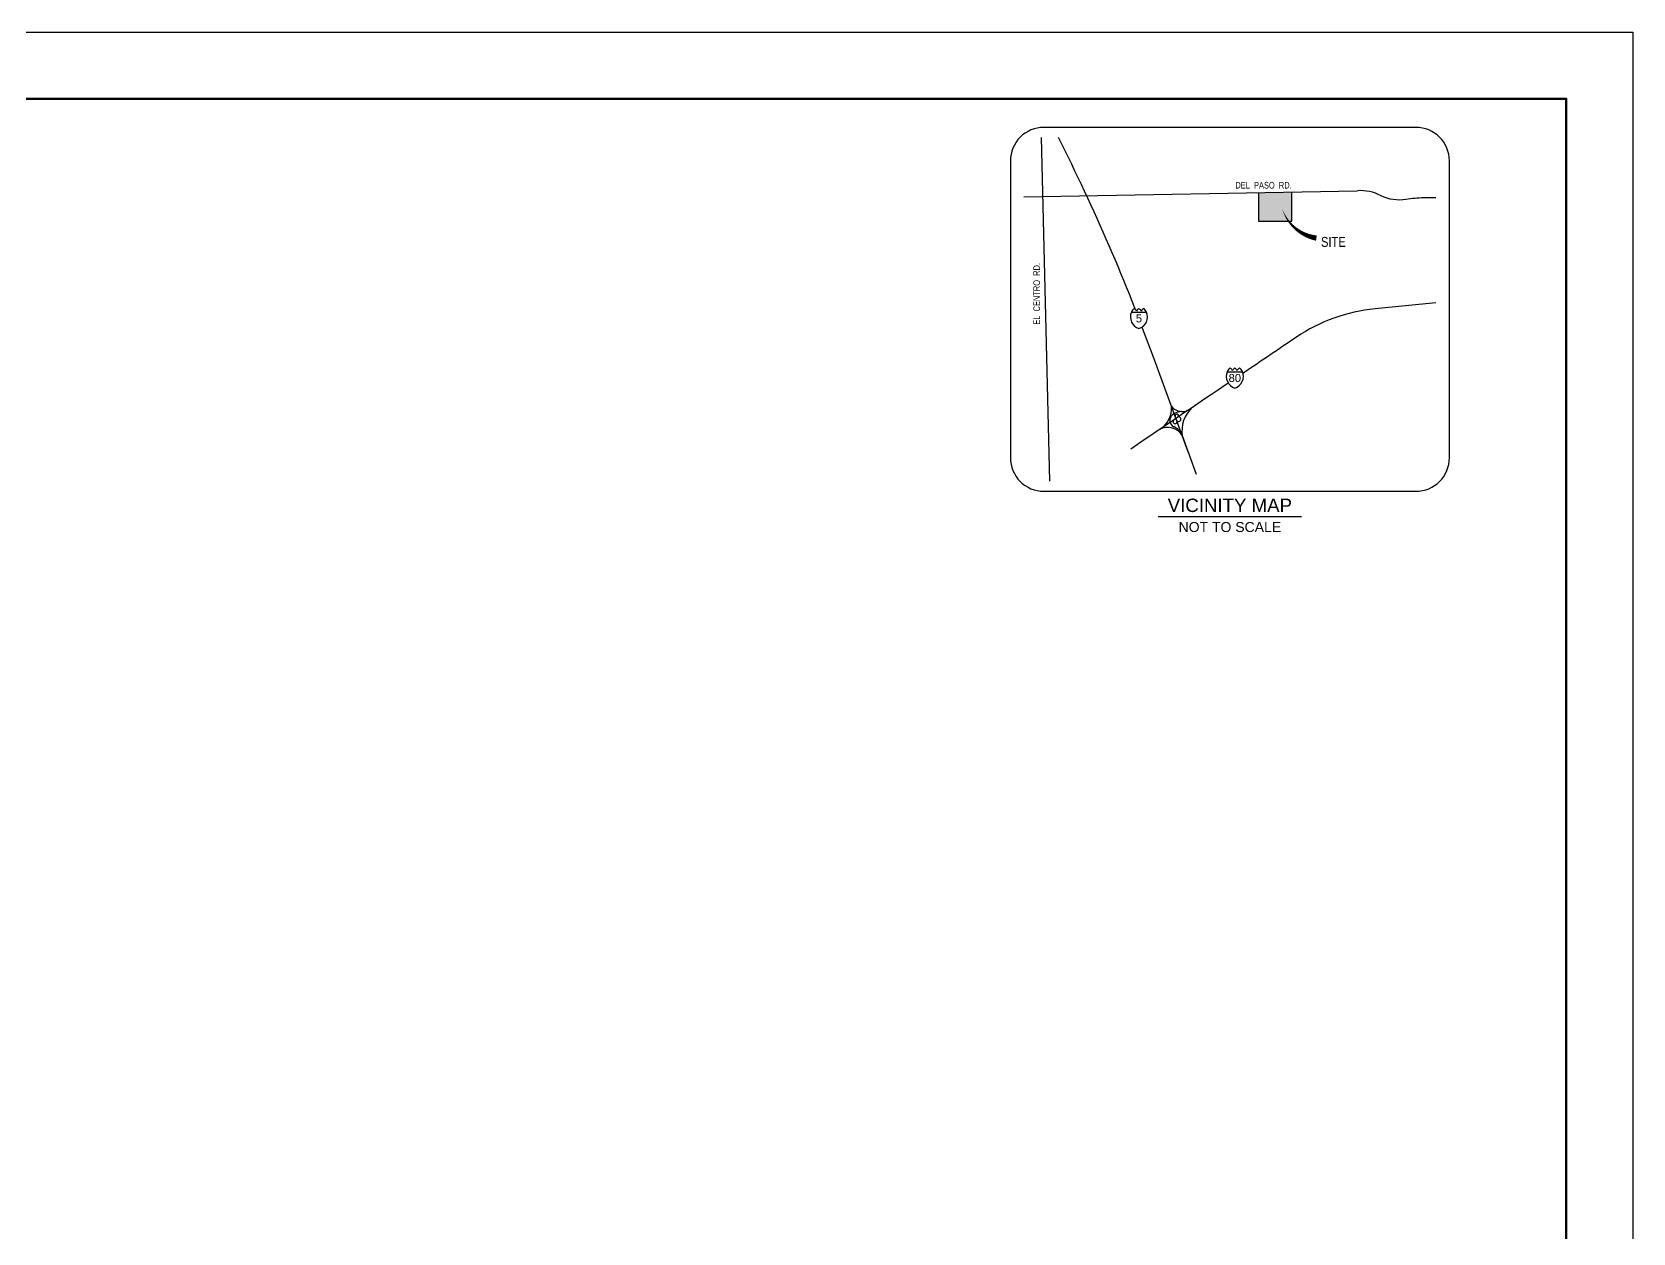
# Paper-space layout 'Topo 36X48' of a CAD drawing. Header units: feet, sheet in inches. Extents: x 0 to 48, y 0 to 36.
# Drawn here: x 24 to 48, y 18 to 36 of the extents above; entities that cross this region are included whole.
import ezdxf
from ezdxf.enums import TextEntityAlignment as Align

# ---------------------------------------------------------------- set-up
doc = ezdxf.new("R2010")
doc.units = ezdxf.units.FT
doc.header["$MEASUREMENT"] = 0
doc.set_wipeout_variables(frame=1)
doc.layers.get('0').update_dxf_attribs({"color": 253})
doc.layers.get('Defpoints').update_dxf_attribs({"color": 253})
for name, color, linetype, lineweight in [('V-ANNO-TTLB-ATRB-', 253, 'Continuous', 25), ('V-ANNO-TTLB-HVY-', 253, 'Continuous', 80), ('V-DETL-VMAP-', 253, 'Continuous', 25), ('V-DETL-VMAP-ANNO-', 253, 'Continuous', 25), ('V-DETL-VMAP-HTCH-', 253, 'Continuous', 25)]:
    doc.layers.add(name, color=color, linetype=linetype, lineweight=lineweight)
doc.styles.add('CG-Symbol', font='arial.ttf', dxfattribs={"width": 0.8, "height": 0.09375})
doc.styles.add('NCS1', font='arial.ttf', dxfattribs={"width": 0.8, "height": 0.09375})

# ---------------------------------------------------------------- blocks, each defined once
blk = doc.blocks.new('Interstate Number')
at = {"color": 0}
blk.add_wipeout([(-0.07, 0.152), (-0.069, 0.151), (-0.067, 0.15), (-0.066, 0.149), (-0.064, 0.147), (-0.062, 0.145), (-0.06, 0.144), (-0.059, 0.143), (-0.058, 0.142), (-0.056, 0.14), (-0.055, 0.139), (-0.052, 0.137), (-0.051, 0.135), (-0.049, 0.134), (-0.048, 0.132), (-0.046, 0.13), (-0.044, 0.128), (-0.043, 0.126), (-0.041, 0.124), (-0.04, 0.122), (-0.039, 0.121), (-0.037, 0.119), (-0.036, 0.117), (-0.035, 0.115), (-0.034, 0.117), (-0.033, 0.119), (-0.031, 0.121), (-0.03, 0.123), (-0.028, 0.125), (-0.026, 0.128), (-0.023, 0.131), (-0.02, 0.135), (-0.018, 0.137), (-0.015, 0.139), (-0.014, 0.14), (-0.013, 0.142), (-0.01, 0.144), (-0.007, 0.146), (-0.004, 0.149), (-0.002, 0.151), (-0.001, 0.151), (0, 0.152), (0, 0.151), (0.003, 0.149), (0.005, 0.147), (0.008, 0.145), (0.01, 0.144), (0.011, 0.142), (0.013, 0.141), (0.017, 0.137), (0.02, 0.134), (0.022, 0.131), (0.025, 0.129), (0.027, 0.126), (0.029, 0.123), (0.031, 0.12), (0.033, 0.118), (0.034, 0.116), (0.034, 0.115), (0.036, 0.118), (0.037, 0.12), (0.04, 0.123), (0.042, 0.126), (0.044, 0.129), (0.047, 0.132), (0.049, 0.134), (0.051, 0.136), (0.053, 0.138), (0.056, 0.141), (0.059, 0.143), (0.061, 0.145), (0.064, 0.148), (0.066, 0.15), (0.068, 0.151), (0.069, 0.152), (0.071, 0.15), (0.073, 0.149), (0.075, 0.147), (0.077, 0.145), (0.08, 0.143), (0.082, 0.141), (0.084, 0.139), (0.086, 0.137), (0.089, 0.135), (0.091, 0.132), (0.093, 0.129), (0.095, 0.127), (0.097, 0.125), (0.098, 0.123), (0.1, 0.121), (0.101, 0.119), (0.103, 0.117), (0.104, 0.116), (0.105, 0.114), (0.107, 0.111), (0.109, 0.108), (0.111, 0.105), (0.112, 0.102), (0.114, 0.099), (0.115, 0.095), (0.116, 0.093), (0.117, 0.09), (0.118, 0.088), (0.12, 0.084), (0.121, 0.082), (0.122, 0.078), (0.123, 0.074), (0.124, 0.071), (0.125, 0.066), (0.126, 0.063), (0.126, 0.061), (0.127, 0.057), (0.128, 0.053), (0.128, 0.049), (0.129, 0.047), (0.129, 0.043), (0.13, 0.039), (0.13, 0.036), (0.13, 0.035), (0.13, 0.032), (0.13, 0.028), (0.13, 0.024), (0.13, 0.02), (0.13, 0.015), (0.13, 0.012), (0.13, 0.009), (0.13, 0.006), (0.129, 0.002), (0.129, -0.003), (0.128, -0.007), (0.127, -0.011), (0.127, -0.014), (0.126, -0.016), (0.126, -0.02), (0.125, -0.023), (0.124, -0.027), (0.123, -0.03), (0.122, -0.032), (0.121, -0.035), (0.12, -0.038), (0.119, -0.041), (0.119, -0.043), (0.117, -0.046), (0.116, -0.049), (0.115, -0.052), (0.114, -0.055), (0.112, -0.058), (0.111, -0.06), (0.11, -0.062), (0.109, -0.064), (0.108, -0.067), (0.106, -0.07), (0.104, -0.073), (0.102, -0.077), (0.1, -0.08), (0.098, -0.082), (0.097, -0.084), (0.095, -0.086), (0.094, -0.088), (0.092, -0.091), (0.09, -0.094), (0.088, -0.096), (0.086, -0.099), (0.083, -0.101), (0.082, -0.103), (0.08, -0.105), (0.078, -0.107), (0.077, -0.108), (0.075, -0.11), (0.072, -0.113), (0.07, -0.115), (0.068, -0.117), (0.065, -0.119), (0.063, -0.121), (0.061, -0.123), (0.059, -0.124), (0.056, -0.126), (0.054, -0.128), (0.051, -0.13), (0.047, -0.133), (0.043, -0.135), (0.039, -0.138), (0.034, -0.141), (0.031, -0.142), (0.029, -0.143), (0.026, -0.145), (0.022, -0.147), (0.016, -0.149), (0.013, -0.15), (0.009, -0.152), (0.006, -0.153), (0.003, -0.154), (0.001, -0.155), (0, -0.155), (-0.003, -0.154), (-0.007, -0.152), (-0.012, -0.151), (-0.017, -0.149), (-0.022, -0.147), (-0.026, -0.144), (-0.03, -0.143), (-0.034, -0.141), (-0.038, -0.138), (-0.042, -0.136), (-0.047, -0.133), (-0.053, -0.128), (-0.058, -0.125), (-0.061, -0.122), (-0.065, -0.119), (-0.07, -0.115), (-0.073, -0.112), (-0.076, -0.109), (-0.079, -0.106), (-0.082, -0.103), (-0.085, -0.1), (-0.087, -0.097), (-0.089, -0.094), (-0.092, -0.091), (-0.094, -0.088), (-0.097, -0.084), (-0.099, -0.082), (-0.101, -0.078), (-0.104, -0.074), (-0.106, -0.07), (-0.108, -0.066), (-0.11, -0.063), (-0.111, -0.06), (-0.113, -0.055), (-0.116, -0.05), (-0.118, -0.044), (-0.12, -0.04), (-0.121, -0.036), (-0.122, -0.032), (-0.124, -0.027), (-0.125, -0.024), (-0.125, -0.021), (-0.126, -0.019), (-0.127, -0.013), (-0.127, -0.011), (-0.128, -0.006), (-0.129, -0.001), (-0.13, 0.005), (-0.13, 0.01), (-0.13, 0.014), (-0.13, 0.018), (-0.13, 0.018), (-0.13, 0.022), (-0.13, 0.026), (-0.13, 0.03), (-0.13, 0.035), (-0.13, 0.038), (-0.129, 0.041), (-0.129, 0.044), (-0.129, 0.046), (-0.129, 0.048), (-0.128, 0.053), (-0.127, 0.058), (-0.126, 0.063), (-0.125, 0.068), (-0.124, 0.071), (-0.123, 0.074), (-0.122, 0.077), (-0.122, 0.078), (-0.12, 0.082), (-0.119, 0.085), (-0.118, 0.089), (-0.116, 0.093), (-0.115, 0.096), (-0.114, 0.098), (-0.113, 0.101), (-0.111, 0.104), (-0.11, 0.107), (-0.108, 0.11), (-0.106, 0.113), (-0.104, 0.116), (-0.102, 0.119), (-0.1, 0.122), (-0.098, 0.125), (-0.095, 0.128), (-0.094, 0.13), (-0.093, 0.131), (-0.092, 0.132), (-0.089, 0.135), (-0.087, 0.137), (-0.085, 0.139), (-0.083, 0.141), (-0.081, 0.143), (-0.079, 0.145), (-0.076, 0.147), (-0.074, 0.149), (-0.072, 0.15), (-0.071, 0.151)], dxfattribs=at).translate(0, 0, -0.001)
blk.add_line((-0.114, 0.094), (0.114, 0.094), dxfattribs=at)
for centre, radius, start, end in [((0.055, 0.022), 0.183, 156.7986, 252.5535), ((0.006, 0.044), 0.13, 125.8803, 157.2935), ((-0.146, 0.044), 0.13, 31.3187, 54.1197), ((0.076, 0.044), 0.13, 125.8803, 148.6813), ((-0.076, 0.044), 0.13, 31.3187, 54.1197), ((-0.055, 0.022), 0.183, 287.4465, 23.2014), ((0.145, 0.044), 0.13, 125.8803, 148.6813), ((-0.014, 0.037), 0.14, 24.3192, 53.5252)]:
    blk.add_arc(centre, radius, start, end, dxfattribs=at)
at = {"color": 0, "style": 'CG-Symbol', "width": 0.8}
blk.add_attdef('INTERSTATENUMBER', text='', height=0.0938, dxfattribs=at).set_placement((0, 0), align=Align.MIDDLE)
blk = doc.blocks.new('36X48')
at = {"layer": 'Defpoints'}
blk.add_lwpolyline([(0, 36), (48, 36), (48, 0), (0, 0)], close=True, dxfattribs=at)
at = {"layer": 'V-ANNO-TTLB-HVY-'}
blk.add_lwpolyline([(1, 1), (47, 1), (47, 35), (1, 35)], close=True, dxfattribs=at)
at = {"layer": 'V-ANNO-TTLB-ATRB-', "style": 'NCS1', "width": 0.8}
for tag, height, p in [('REV6DESCRIPTION', 0.0938, (30.975, 2.875)), ('REV6DATE', 0.0938, (33.725, 2.875)), ('REV6INITIAL', 0.0938, (34.35, 2.875)), ('REV5DESCRIPTION', 0.0938, (30.975, 2.625)), ('REV5DATE', 0.0938, (33.725, 2.625)), ('REV5INITIAL', 0.0938, (34.35, 2.625)), ('REV4DESCRIPTION', 0.0938, (30.975, 2.375)), ('REV4DATE', 0.0938, (33.725, 2.375)), ('REV4INITIAL', 0.0938, (34.35, 2.375)), ('REV3DESCRIPTION', 0.0938, (30.975, 2.125)), ('REV3DATE', 0.0938, (33.725, 2.125)), ('REV3INITIAL', 0.0938, (34.35, 2.125)), ('REV2DESCRIPTION', 0.0938, (30.975, 1.875)), ('REV2DATE', 0.0938, (33.725, 1.875)), ('REV2INITIAL', 0.0938, (34.35, 1.875)), ('REV1DESCRIPTION', 0.0938, (30.975, 1.625)), ('REV1DATE', 0.0938, (33.725, 1.625)), ('REV1INITIAL', 0.0938, (34.35, 1.625)), ('SHEET-#', 0.2, (46.025, 1.175)), ('TOTAL-#', 0.2, (46.675, 1.175))]:
    blk.add_attdef(tag, text='', height=height, dxfattribs=at).set_placement(p, align=Align.MIDDLE_CENTER)
at = {"layer": 'V-ANNO-TTLB-ATRB-', "style": 'NCS1', "flags": 8}
for tag, p in [('PROJECTNAME', (43.1, 2.75)), ('CLIENTNAME', (43.1, 2.25)), ('SHEETDESCRIPTION', (43.095, 1.75))]:
    blk.add_attdef(tag, text='', height=0.2, dxfattribs=at).set_placement(p, align=Align.MIDDLE_CENTER)
at = {"layer": 'V-ANNO-TTLB-ATRB-', "style": 'NCS1'}
for tag, p in [('PROJNUM', (39.85, 2.22)), ('SCALE', (46.35, 2.22)), ('DRAWNBY', (39.85, 1.72)), ('DATE', (46.35, 1.72)), ('CHECKEDBY', (39.85, 1.22))]:
    blk.add_attdef(tag, text='', height=0.1, dxfattribs=at).set_placement(p, align=Align.MIDDLE_CENTER)

psp = doc.layouts.new('Topo 36X48')

# ---------------------------------------------------------------- hatches: boundary and pattern name
at = {"layer": 'V-DETL-VMAP-HTCH-'}
psp.add_hatch(color=256, dxfattribs=at).paths.add_polyline_path([(42.388, 33.163), (42.884, 33.163), (42.884, 33.604), (42.388, 33.595)])

# ---------------------------------------------------------------- linework, layer by layer
at = {"layer": 'V-DETL-VMAP-'}
for p, q in [((39.13, 34.418), (39.252, 29.267)), ((38.867, 33.531), (43.869, 33.621))]:
    psp.add_line(p, q, dxfattribs=at)
at = {"layer": 'V-DETL-VMAP-', "color": 2}
psp.add_line((41.457, 29.367), (41.245, 29.946), dxfattribs=at)
at = {"layer": 'V-DETL-VMAP-', "color": 3}
psp.add_line((40.884, 28.737), (43.031, 28.737), dxfattribs=at)
psp.add_lwpolyline([(44.747, 34.57), (39.167, 34.57, 0.414214), (38.667, 34.07), (38.667, 29.617, 0.414214), (39.167, 29.117), (44.747, 29.117, 0.414214), (45.247, 29.617), (45.247, 34.07, 0.414214)], format="xyb", close=True, dxfattribs=at)
at = {"layer": 'V-DETL-VMAP-', "color": 2}
for points in [[(40.811, 31.126, 0.030108), (39.386, 34.42, 0.028001)], [(45.047, 31.941), (44.134, 31.852, 0.125217), (42.955, 31.426, -0.000801), (42.088, 30.841)], [(42.088, 30.841, 0.000583), (40.47, 29.75)]]:
    psp.add_lwpolyline(points, format="xyb", dxfattribs=at)
at = {"layer": 'V-DETL-VMAP-', "flags": 128}
psp.add_lwpolyline([(42.388, 33.595), (42.388, 33.163), (42.884, 33.163), (42.884, 33.604)], dxfattribs=at)
at = {"layer": 'V-DETL-VMAP-'}
psp.add_lwpolyline([(45.047, 33.513), (44.861, 33.513, 0.043367), (44.597, 33.49, -0.164413), (44.224, 33.547, 0.136798), (43.869, 33.621)], format="xyb", dxfattribs=at)
at = {"layer": 'V-DETL-VMAP-', "flags": 128}
psp.add_lwpolyline([(42.743, 33.349, 0, 0.08, 0.281344), (43.254, 32.911, 0.15, 0.15, 0.599388)], format="xyseb", dxfattribs=at)
at = {"layer": 'V-DETL-VMAP-', "color": 2}
psp.add_lwpolyline([(41.338, 29.691), (40.811, 31.126)], dxfattribs=at)
at = {"layer": 'V-DETL-VMAP-'}
for centre, radius, start, end in [((40.715, 30.358), 0.367, 300.6418, 5.1395), ((41.161, 30.18), 0.105, 127.5117, 244.8369), ((41.245, 30.522), 0.21, 218.5531, 314.3698), ((41.242, 30.075), 0.238, 92.4466, 127.5117), ((41.162, 30.245), 0.0263, 334.2152, 186.135), ((41.714, 30.022), 0.476, 132.691, 189.2703), ((41.024, 29.817), 0.256, 30.1825, 118.3338), ((41.137, 30.162), 0.0321, 131.2563, 344.6147), ((41.011, 29.86), 0.249, 20.1494, 64.8369), ((41.188, 30.198), 0.0354, 219.2312, 93.1665)]:
    psp.add_arc(centre, radius, start, end, dxfattribs=at)

# ---------------------------------------------------------------- texts
at = {"layer": 'V-DETL-VMAP-', "color": 3, "style": 'NCS1'}
for s, height, p in [('VICINITY MAP', 0.2, (41.957, 28.906)), ('NOT TO SCALE', 0.15, (41.957, 28.581))]:
    psp.add_text(s, height=height, dxfattribs=at).set_placement(p, align=Align.MIDDLE_CENTER)
at = {"layer": 'V-DETL-VMAP-ANNO-', "attachment_point": 1, "style": 'NCS1'}
for s, insert, char_height, width in [('DEL  PASO  RD.', (42.039, 33.754), 0.1, 1.82313), ('SITE', (43.323, 32.929), 0.15, 0.4188)]:
    psp.add_mtext(s, dxfattribs=dict(at, insert=insert, char_height=char_height, width=width))
at = {"layer": 'V-DETL-VMAP-ANNO-', "insert": (39.01, 31.613), "char_height": 0.1, "width": 1.55686, "attachment_point": 1, "rotation": 90, "style": 'NCS1'}
psp.add_mtext('EL  CENTRO  RD.', dxfattribs=at)

# ---------------------------------------------------------------- next in the draw order: block references
at = {"layer": 'V-DETL-VMAP-'}
ref = psp.add_blockref('Interstate Number', (40.594, 31.707), dxfattribs=at)
ref.add_attrib('INTERSTATENUMBER', '5', dxfattribs={"layer": '0', "height": 0.12, "style": 'NCS1'}).set_placement((40.594, 31.707), align=Align.MIDDLE)
ref = psp.add_blockref('Interstate Number', (42.031, 30.815), dxfattribs=at)
ref.add_attrib('INTERSTATENUMBER', '80', dxfattribs={"layer": '0', "height": 0.12, "style": 'NCS1'}).set_placement((42.031, 30.815), align=Align.MIDDLE)

# ---------------------------------------------------------------- next in the draw order: block references
at = {"layer": 'V-ANNO-TTLB-HVY-'}
psp.add_blockref('36X48', (0, 0), dxfattribs=at)

doc.saveas('drawing.dxf')
